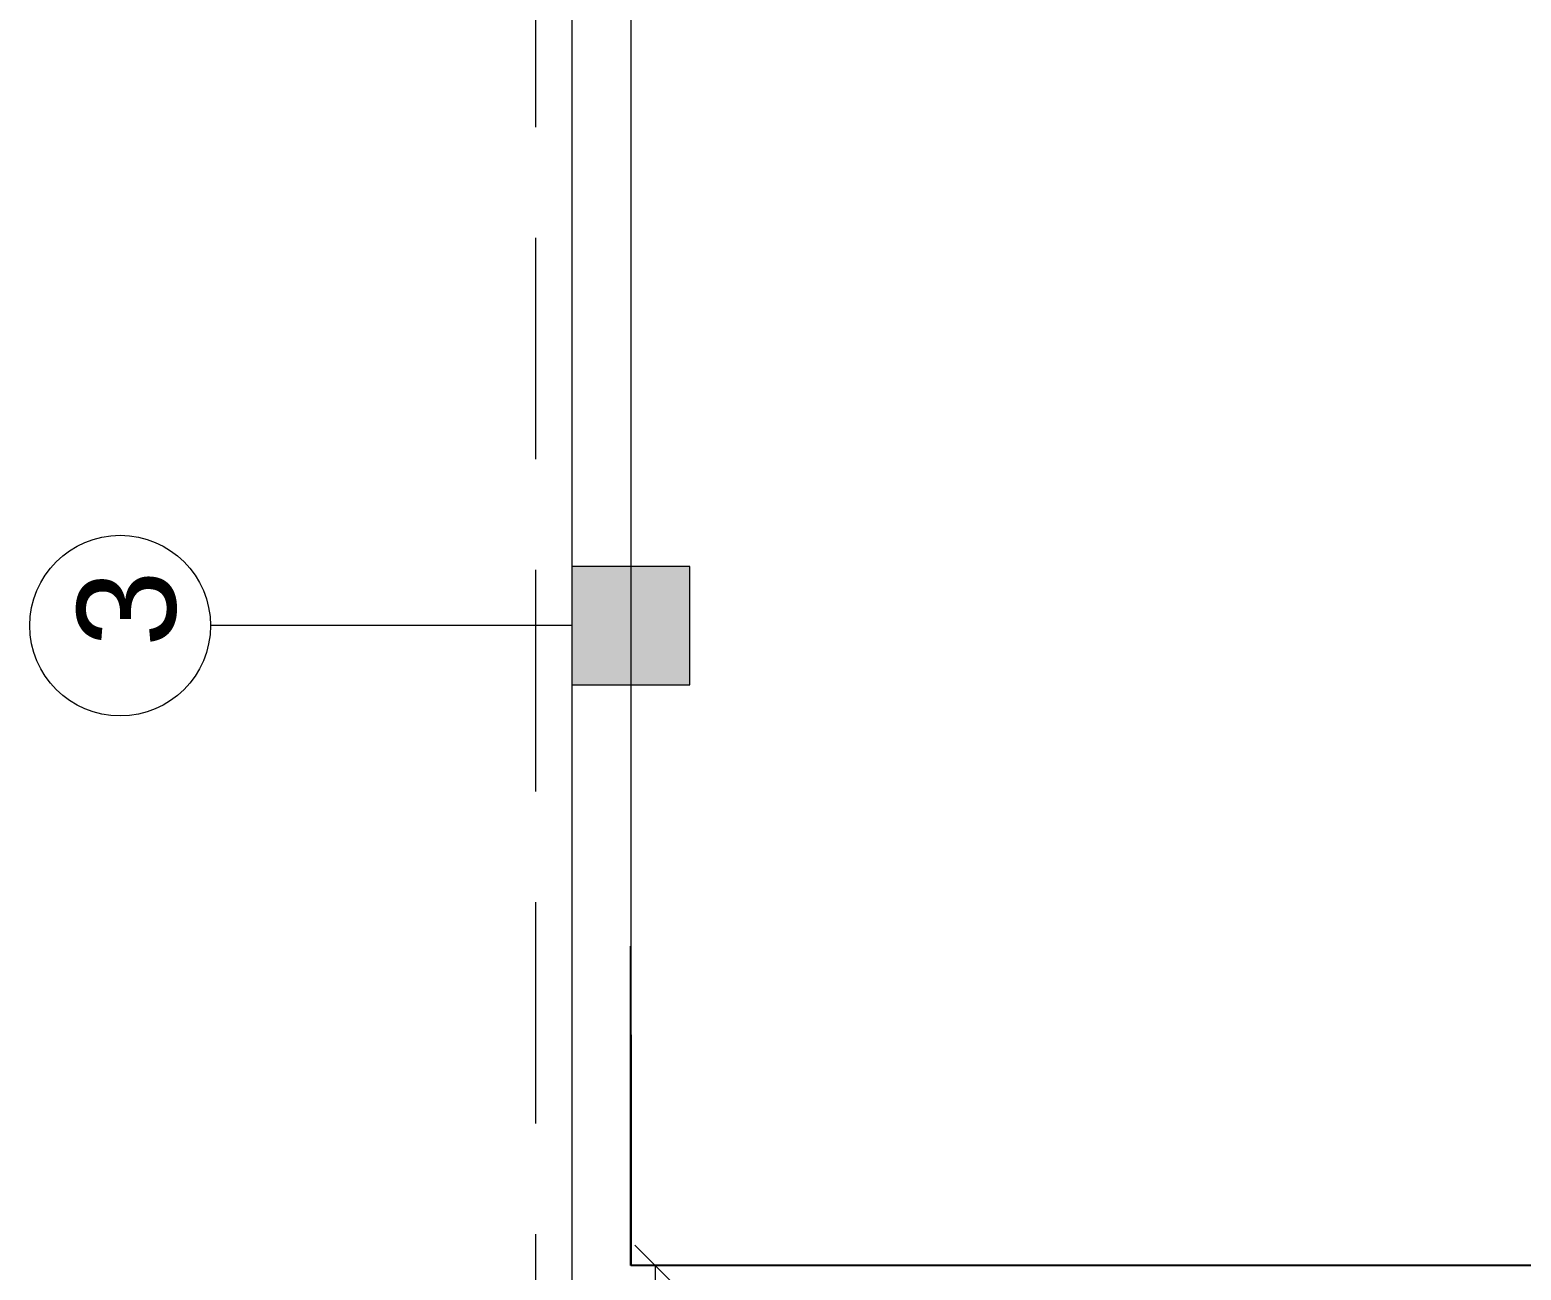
# Model space of a CAD drawing. Header units: metres. Extents: x -355 to 973, y -73 to 238.
# Drawn here: x -64.34 to -59.29, y 197.54 to 201.75 of the extents above; entities that cross this region are included whole.
import ezdxf

# ---------------------------------------------------------------- set-up
doc = ezdxf.new("R2010")
doc.units = ezdxf.units.M
doc.header["$LTSCALE"] = 3
doc.header["$MEASUREMENT"] = 0
for name, pattern in [('1', [30, 6, 6, 6, 6, 6]), ('202$0$HIDDEN', [0.375, 0.25, -0.125]), ('ACAD_ISO02W100', [15, 12, -3])]:
    doc.linetypes.add(name, pattern=pattern)
doc.layers.add('05', color=21, linetype='Continuous', lineweight=5)
doc.layers.add('alaem', color=230, linetype='Continuous', lineweight=5)
doc.layers.add('4', color=4, linetype='ACAD_ISO02W100')
doc.styles.get("Standard").update_dxf_attribs({"font": 'arial.ttf'})
doc.dimstyles.new('ahmad', dxfattribs={"dimtxt": 0.2, "dimasz": 0.1375, "dimexe": 0, "dimexo": 0.0625, "dimgap": 0.09, "dimtad": 0, "dimzin": 0, "dimdsep": 46, "dimtxsty": 'Standard', "dimblk": 'OBLIQUE', "dimcen": 0.09, "dimclrd": 245, "dimclrt": 61, "dimadec": 0, "dimazin": 0, "dimtfac": 1, "dimtofl": 0, "dimtmove": 0, "dimatfit": 3, "dimldrblk": 'OBLIQUE', "dimfxl": 0, "dimfxlon": 1, "dimtolj": 1, "dimtzin": 0, "dimlwd": 13, "dimarcsym": 0})

# ---------------------------------------------------------------- blocks, each defined once
blk = doc.blocks.new('fghhyh')
at = {"layer": 'alaem', "linetype": '1'}
h = blk.add_hatch(color=256, dxfattribs=at)
h.dxf.hatch_style = 1
h.paths.add_polyline_path([(280.3961, 190.2964), (280.3961, 190.6964), (279.9961, 190.6964), (279.9961, 190.2964)])
blk.add_lwpolyline([(279.9961, 190.6964), (279.9961, 190.2964), (280.3961, 190.2964), (280.3961, 190.6964)], close=True, dxfattribs=at)
blk = doc.blocks.new('_Oblique')
at = {"color": 0, "linetype": 'ByBlock', "lineweight": -2}
blk.add_line((-0.5, -0.5), (0.5, 0.5), dxfattribs=at)
blk = doc.blocks.new('*D1240')
at = {"color": 245, "lineweight": 13, "transparency": 16777216}
for p, q in [((-62.2214, 197.5592), (-62.2214, 197.2492)), ((-62.2214, 196.2592), (-62.2214, 196.5692))]:
    blk.add_line(p, q, dxfattribs=at)
at = {"layer": 'Defpoints', "color": 0, "transparency": 16777216}
for p in [(-62.3036, 197.5592), (-62.3036, 196.2592), (-62.2214, 196.2592)]:
    blk.add_point(p, dxfattribs=at)
at = {"color": 245, "lineweight": 13, "transparency": 16777216, "xscale": 0.1375, "yscale": 0.1375, "zscale": 0.1375}
for p, rotation in [((-62.2214, 197.5592), 90), ((-62.2214, 196.2592), 270)]:
    blk.add_blockref('_Oblique', p, dxfattribs=dict(at, rotation=rotation))
at = {"color": 61, "transparency": 16777216, "insert": (-62.2214, 196.9092), "char_height": 0.2, "attachment_point": 5, "rotation": 90}
blk.add_mtext('\\A1;1.30', dxfattribs=at)

msp = doc.modelspace()

# ---------------------------------------------------------------- linework, layer by layer
for p in [(-62.3036, 198.3407), (-59.2036, 197.5592)]:
    msp.add_line(p, (-62.3036, 197.5592))
at = {"layer": '05', "linetype": '202$0$HIDDEN'}
msp.add_line((-62.6266, 210.0407), (-62.6266, 193.0407), dxfattribs=at)
at = {"layer": '05', "color": 0, "linetype": '1'}
msp.add_line((-62.5036, 210.0407), (-62.5036, 193.0407), dxfattribs=at)
at = {"layer": '05', "lineweight": 9}
msp.add_line((-62.5039, 199.7271), (-63.7282, 199.7271), dxfattribs=at)
at = {"layer": '05', "color": 0, "linetype": '1'}
for points in [[(-49.6266, 193.0407), (-49.6266, 210.0407), (-62.5036, 210.0407), (-62.5036, 193.0407)], [(-49.8266, 202.7407), (-49.8266, 209.8407), (-62.3036, 209.8407), (-62.3036, 197.5592)]]:
    msp.add_lwpolyline(points, dxfattribs=at)
at = {"layer": '05', "lineweight": 9}
msp.add_circle((-64.0342, 199.7271), 0.306, dxfattribs=at)
at = {"layer": '4', "color": 0}
msp.add_line((-62.3036, 197.5592), (-62.3036, 198.6407), dxfattribs=at)

# ---------------------------------------------------------------- block references
at = {"layer": 'alaem', "linetype": '1'}
msp.add_blockref('fghhyh', (-342.4999, 9.2307), dxfattribs=at)

# ---------------------------------------------------------------- texts
at = {"layer": '05', "lineweight": 9, "insert": (-63.8414, 199.6549), "char_height": 0.3338, "width": 2.976737, "attachment_point": 7, "rotation": 90}
msp.add_mtext('3', dxfattribs=at)

# ---------------------------------------------------------------- dimensions: what is measured, and where the dimension line sits
dim = msp.add_linear_dim(base=(-62.2214, 196.2592), p1=(-62.3036, 197.5592), p2=(-62.3036, 196.2592), angle=90, dimstyle='ahmad')
dim.commit()
dim.dimension.update_dxf_attribs({"geometry": '*D1240', "text_midpoint": (-62.2214, 196.9092)})

doc.saveas('drawing.dxf')
